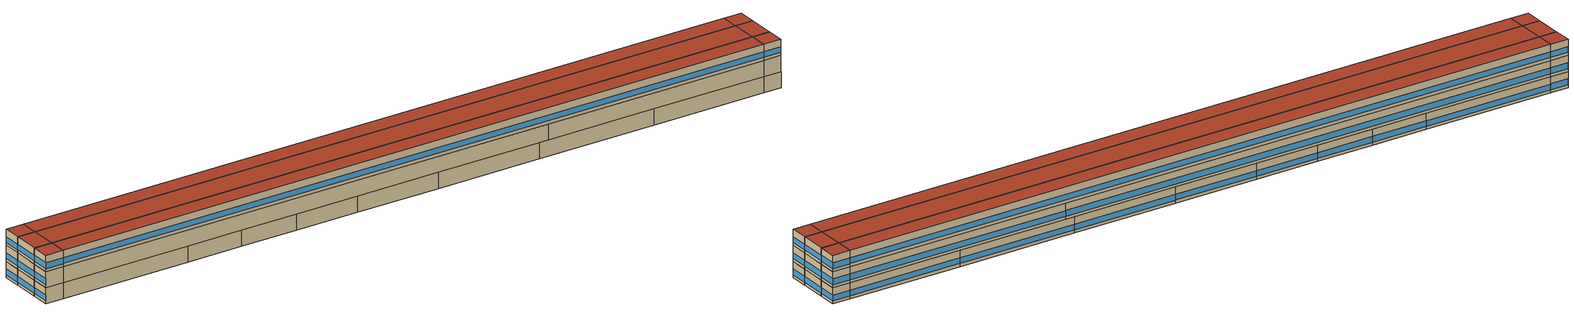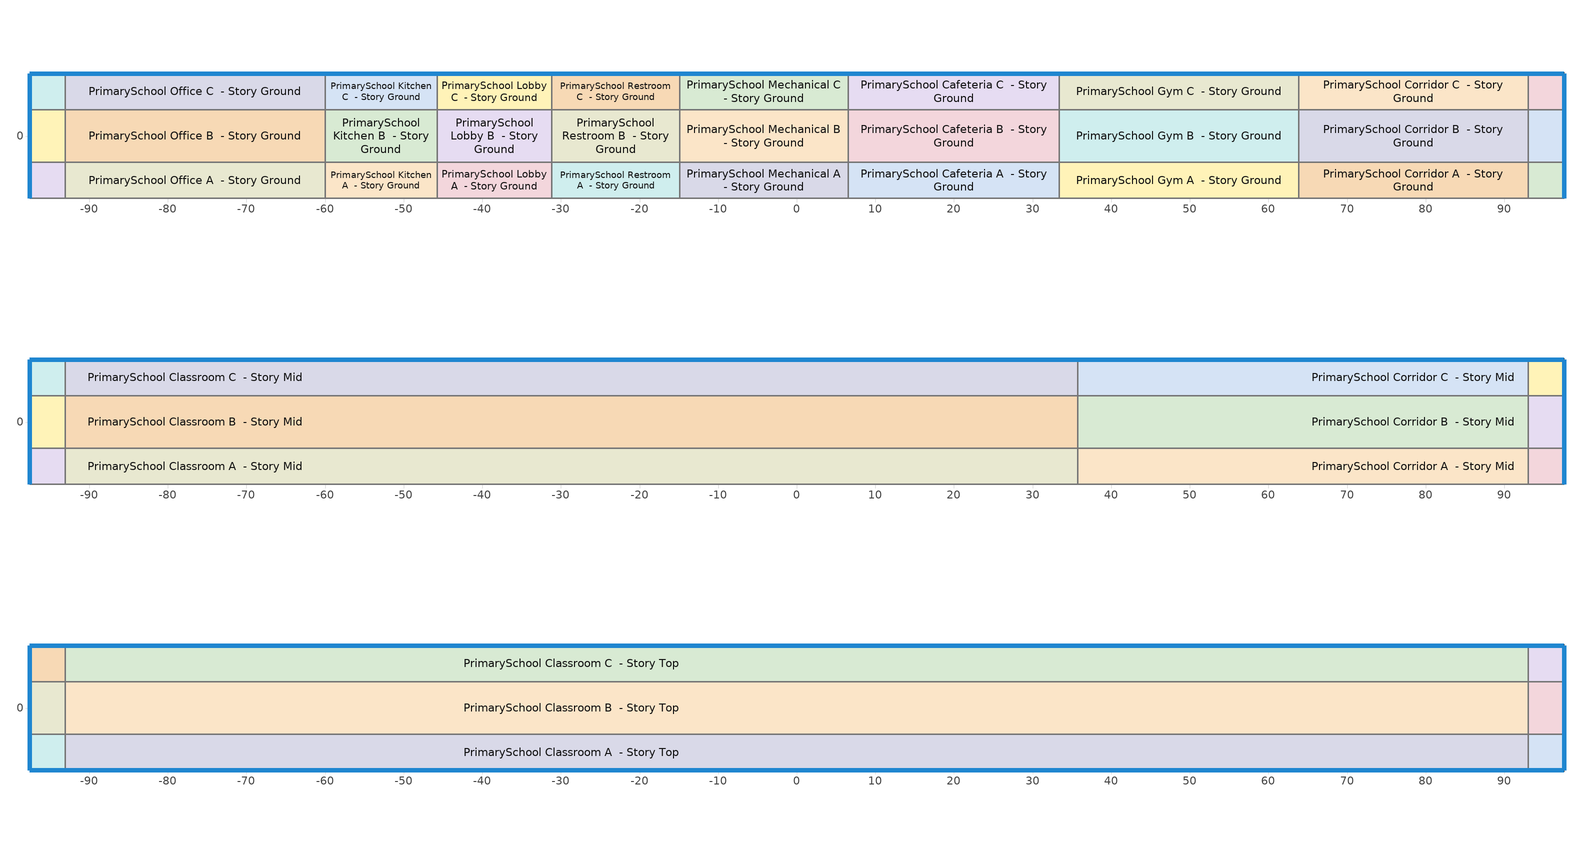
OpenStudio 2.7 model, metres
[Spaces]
PrimarySchool Office A end_a - Story Ground
 floor ground: -97.58,-7.93 -97.58,-3.36 -93.01,-3.36 -93.01,-7.93 z0
 wall outside: -97.58,-3.36 -97.58,-7.93 z0:3.96
 wall to PrimarySchool Office B end_a - Story Ground: -93.01,-3.36 -97.58,-3.36 z0:3.96
 wall to PrimarySchool Office A  - Story Ground: -93.01,-7.93 -93.01,-3.36 z0:3.96
 wall adiabatic: -97.58,-7.93 -93.01,-7.93 z0:3.96
 window: -97.58,-3.39 -97.58,-7.91 z0.76:2.16
PrimarySchool Office B end_a - Story Ground
 floor ground: -97.58,-3.36 -97.58,3.36 -93.01,3.36 -93.01,-3.36 z0
 wall outside: -97.58,3.36 -97.58,-3.36 z0:3.96
 wall to PrimarySchool Office C end_a - Story Ground: -93.01,3.36 -97.58,3.36 z0:3.96
 wall to PrimarySchool Office B  - Story Ground: -93.01,-3.36 -93.01,3.36 z0:3.96
 window: -97.58,3.34 -97.58,-3.34 z0.76:2.16
PrimarySchool Office C end_a - Story Ground
 floor ground: -97.58,3.36 -97.58,7.93 -93.01,7.93 -93.01,3.36 z0
 wall outside: -93.01,7.93 -97.58,7.93 -97.58,3.36 z0:3.96
 wall to PrimarySchool Office C  - Story Ground: -93.01,3.36 -93.01,7.93 z0:3.96
 window: -93.04,7.93 -97.56,7.93 / -97.58,7.91 -97.58,3.39 z0.76:2.16
PrimarySchool Office A  - Story Ground
 floor ground: -93.01,-7.93 -93.01,-3.36 -59.99,-3.36 -59.99,-7.93 z0
 wall to PrimarySchool Office B  - Story Ground: -59.99,-3.36 -93.01,-3.36 z0:3.96
 wall to PrimarySchool Kitchen A  - Story Ground: -59.99,-7.93 -59.99,-3.36 z0:3.96
 wall adiabatic: -93.01,-7.93 -59.99,-7.93 z0:3.96
PrimarySchool Office B  - Story Ground
 floor ground: -93.01,-3.36 -93.01,3.36 -59.99,3.36 -59.99,-3.36 z0
 wall to PrimarySchool Office C  - Story Ground: -59.99,3.36 -93.01,3.36 z0:3.96
 wall to PrimarySchool Kitchen B  - Story Ground: -59.99,-3.36 -59.99,3.36 z0:3.96
PrimarySchool Office C  - Story Ground
 floor ground: -93.01,3.36 -93.01,7.93 -59.99,7.93 -59.99,3.36 z0
 wall outside: -59.99,7.93 -93.01,7.93 z0:3.96
 wall to PrimarySchool Kitchen C  - Story Ground: -59.99,3.36 -59.99,7.93 z0:3.96
 window: -60.02,7.93 -92.99,7.93 z0.76:2.15
PrimarySchool Kitchen A  - Story Ground
 floor ground: -59.99,-7.93 -59.99,-3.36 -45.71,-3.36 -45.71,-7.93 z0
 wall to PrimarySchool Kitchen B  - Story Ground: -45.71,-3.36 -59.99,-3.36 z0:3.96
 wall to PrimarySchool Lobby A  - Story Ground: -45.71,-7.93 -45.71,-3.36 z0:3.96
 wall adiabatic: -59.99,-7.93 -45.71,-7.93 z0:3.96
PrimarySchool Kitchen B  - Story Ground
 floor ground: -59.99,-3.36 -59.99,3.36 -45.71,3.36 -45.71,-3.36 z0
 wall to PrimarySchool Kitchen C  - Story Ground: -45.71,3.36 -59.99,3.36 z0:3.96
 wall to PrimarySchool Lobby B  - Story Ground: -45.71,-3.36 -45.71,3.36 z0:3.96
PrimarySchool Kitchen C  - Story Ground
 floor ground: -59.99,3.36 -59.99,7.93 -45.71,7.93 -45.71,3.36 z0
 wall outside: -45.71,7.93 -59.99,7.93 z0:3.96
 wall to PrimarySchool Lobby C  - Story Ground: -45.71,3.36 -45.71,7.93 z0:3.96
 window: -45.73,7.93 -59.97,7.93 z0.76:2.15
PrimarySchool Lobby A  - Story Ground
 floor ground: -45.71,-7.93 -45.71,-3.36 -31.13,-3.36 -31.13,-7.93 z0
 wall to PrimarySchool Lobby B  - Story Ground: -31.13,-3.36 -45.71,-3.36 z0:3.96
 wall to PrimarySchool Restroom A  - Story Ground: -31.13,-7.93 -31.13,-3.36 z0:3.96
 wall adiabatic: -45.71,-7.93 -31.13,-7.93 z0:3.96
PrimarySchool Lobby B  - Story Ground
 floor ground: -45.71,-3.36 -45.71,3.36 -31.13,3.36 -31.13,-3.36 z0
 wall to PrimarySchool Lobby C  - Story Ground: -31.13,3.36 -45.71,3.36 z0:3.96
 wall to PrimarySchool Restroom B  - Story Ground: -31.13,-3.36 -31.13,3.36 z0:3.96
PrimarySchool Lobby C  - Story Ground
 floor ground: -45.71,3.36 -45.71,7.93 -31.13,7.93 -31.13,3.36 z0
 wall outside: -31.13,7.93 -45.71,7.93 z0:3.96
 wall to PrimarySchool Restroom C  - Story Ground: -31.13,3.36 -31.13,7.93 z0:3.96
 window: -31.15,7.93 -45.68,7.93 z0.76:2.15
PrimarySchool Restroom A  - Story Ground
 floor ground: -31.13,-7.93 -31.13,-3.36 -14.91,-3.36 -14.91,-7.93 z0
 wall to PrimarySchool Restroom B  - Story Ground: -14.91,-3.36 -31.13,-3.36 z0:3.96
 wall to PrimarySchool Mechanical A  - Story Ground: -14.91,-7.93 -14.91,-3.36 z0:3.96
 wall adiabatic: -31.13,-7.93 -14.91,-7.93 z0:3.96
PrimarySchool Restroom B  - Story Ground
 floor ground: -31.13,-3.36 -31.13,3.36 -14.91,3.36 -14.91,-3.36 z0
 wall to PrimarySchool Restroom C  - Story Ground: -14.91,3.36 -31.13,3.36 z0:3.96
 wall to PrimarySchool Mechanical B  - Story Ground: -14.91,-3.36 -14.91,3.36 z0:3.96
PrimarySchool Restroom C  - Story Ground
 floor ground: -31.13,3.36 -31.13,7.93 -14.91,7.93 -14.91,3.36 z0
 wall outside: -14.91,7.93 -31.13,7.93 z0:3.96
 wall to PrimarySchool Mechanical C  - Story Ground: -14.91,3.36 -14.91,7.93 z0:3.96
 window: -14.94,7.93 -31.1,7.93 z0.76:2.15
PrimarySchool Mechanical A  - Story Ground
 floor ground: -14.91,-7.93 -14.91,-3.36 6.58,-3.36 6.58,-7.93 z0
 wall to PrimarySchool Mechanical B  - Story Ground: 6.58,-3.36 -14.91,-3.36 z0:3.96
 wall to PrimarySchool Cafeteria A  - Story Ground: 6.58,-7.93 6.58,-3.36 z0:3.96
 wall adiabatic: -14.91,-7.93 6.58,-7.93 z0:3.96
PrimarySchool Mechanical B  - Story Ground
 floor ground: -14.91,-3.36 -14.91,3.36 6.58,3.36 6.58,-3.36 z0
 wall to PrimarySchool Mechanical C  - Story Ground: 6.58,3.36 -14.91,3.36 z0:3.96
 wall to PrimarySchool Cafeteria B  - Story Ground: 6.58,-3.36 6.58,3.36 z0:3.96
PrimarySchool Mechanical C  - Story Ground
 floor ground: -14.91,3.36 -14.91,7.93 6.58,7.93 6.58,3.36 z0
 wall outside: 6.58,7.93 -14.91,7.93 z0:3.96
 wall to PrimarySchool Cafeteria C  - Story Ground: 6.58,3.36 6.58,7.93 z0:3.96
 window: 6.55,7.93 -14.89,7.93 z0.76:2.15
PrimarySchool Cafeteria A  - Story Ground
 floor ground: 6.58,-7.93 6.58,-3.36 33.39,-3.36 33.39,-7.93 z0
 wall to PrimarySchool Cafeteria B  - Story Ground: 33.39,-3.36 6.58,-3.36 z0:3.96
 wall to PrimarySchool Gym A  - Story Ground: 33.39,-7.93 33.39,-3.36 z0:3.96
 wall adiabatic: 6.58,-7.93 33.39,-7.93 z0:3.96
PrimarySchool Cafeteria B  - Story Ground
 floor ground: 6.58,-3.36 6.58,3.36 33.39,3.36 33.39,-3.36 z0
 wall to PrimarySchool Cafeteria C  - Story Ground: 33.39,3.36 6.58,3.36 z0:3.96
 wall to PrimarySchool Gym B  - Story Ground: 33.39,-3.36 33.39,3.36 z0:3.96
PrimarySchool Cafeteria C  - Story Ground
 floor ground: 6.58,3.36 6.58,7.93 33.39,7.93 33.39,3.36 z0
 wall outside: 33.39,7.93 6.58,7.93 z0:3.96
 wall to PrimarySchool Gym C  - Story Ground: 33.39,3.36 33.39,7.93 z0:3.96
 window: 33.37,7.93 6.6,7.93 z0.76:2.15
PrimarySchool Gym A  - Story Ground
 floor ground: 33.39,-7.93 33.39,-3.36 63.84,-3.36 63.84,-7.93 z0
 wall to PrimarySchool Gym B  - Story Ground: 63.84,-3.36 33.39,-3.36 z0:3.96
 wall to PrimarySchool Corridor A  - Story Ground: 63.84,-7.93 63.84,-3.36 z0:3.96
 wall adiabatic: 33.39,-7.93 63.84,-7.93 z0:3.96
PrimarySchool Gym B  - Story Ground
 floor ground: 33.39,-3.36 33.39,3.36 63.84,3.36 63.84,-3.36 z0
 wall to PrimarySchool Gym C  - Story Ground: 63.84,3.36 33.39,3.36 z0:3.96
 wall to PrimarySchool Corridor B  - Story Ground: 63.84,-3.36 63.84,3.36 z0:3.96
PrimarySchool Gym C  - Story Ground
 floor ground: 33.39,3.36 33.39,7.93 63.84,7.93 63.84,3.36 z0
 wall outside: 63.84,7.93 33.39,7.93 z0:3.96
 wall to PrimarySchool Corridor C  - Story Ground: 63.84,3.36 63.84,7.93 z0:3.96
 window: 63.81,7.93 33.42,7.93 z0.76:2.15
PrimarySchool Corridor A  - Story Ground
 floor ground: 63.84,-7.93 63.84,-3.36 93.01,-3.36 93.01,-7.93 z0
 wall to PrimarySchool Corridor B  - Story Ground: 93.01,-3.36 63.84,-3.36 z0:3.96
 wall to PrimarySchool Corridor A end_b - Story Ground: 93.01,-7.93 93.01,-3.36 z0:3.96
 wall adiabatic: 63.84,-7.93 93.01,-7.93 z0:3.96
PrimarySchool Corridor B  - Story Ground
 floor ground: 63.84,-3.36 63.84,3.36 93.01,3.36 93.01,-3.36 z0
 wall to PrimarySchool Corridor C  - Story Ground: 93.01,3.36 63.84,3.36 z0:3.96
 wall to PrimarySchool Corridor B end_b - Story Ground: 93.01,-3.36 93.01,3.36 z0:3.96
PrimarySchool Corridor C  - Story Ground
 floor ground: 63.84,3.36 63.84,7.93 93.01,7.93 93.01,3.36 z0
 wall outside: 93.01,7.93 63.84,7.93 z0:3.96
 wall to PrimarySchool Corridor C end_b - Story Ground: 93.01,3.36 93.01,7.93 z0:3.96
 window: 92.99,7.93 63.86,7.93 z0.76:2.15
PrimarySchool Corridor A end_b - Story Ground
 floor ground: 93.01,-7.93 93.01,-3.36 97.58,-3.36 97.58,-7.93 z0
 wall outside: 97.58,-7.93 97.58,-3.36 z0:3.96
 wall to PrimarySchool Corridor B end_b - Story Ground: 97.58,-3.36 93.01,-3.36 z0:3.96
 wall adiabatic: 93.01,-7.93 97.58,-7.93 z0:3.96
 window: 97.58,-7.91 97.58,-3.39 z0.76:2.16
PrimarySchool Corridor B end_b - Story Ground
 floor ground: 93.01,-3.36 93.01,3.36 97.58,3.36 97.58,-3.36 z0
 wall outside: 97.58,-3.36 97.58,3.36 z0:3.96
 wall to PrimarySchool Corridor C end_b - Story Ground: 97.58,3.36 93.01,3.36 z0:3.96
 window: 97.58,-3.34 97.58,3.34 z0.76:2.16
PrimarySchool Corridor C end_b - Story Ground
 floor ground: 93.01,3.36 93.01,7.93 97.58,7.93 97.58,3.36 z0
 wall outside: 97.58,3.36 97.58,7.93 93.01,7.93 z0:3.96
 window: 97.58,3.39 97.58,7.91 / 97.56,7.93 93.04,7.93 z0.76:2.16
PrimarySchool Classroom A end_a - Story Mid
 floor to PrimarySchool Office A end_a - Story Ground: -97.58,-7.93 -97.58,-3.36 -93.01,-3.36 -93.01,-7.93 z3.96
 wall outside: -97.58,-3.36 -97.58,-7.93 z3.96:7.92
 wall to PrimarySchool Classroom B end_a - Story Mid: -93.01,-3.36 -97.58,-3.36 z3.96:7.92
 wall to PrimarySchool Classroom A  - Story Mid: -93.01,-7.93 -93.01,-3.36 z3.96:7.92
 wall adiabatic: -97.58,-7.93 -93.01,-7.93 z3.96:7.92
 window: -97.58,-3.39 -97.58,-7.91 z4.72:6.13
PrimarySchool Classroom B end_a - Story Mid
 floor to PrimarySchool Office B end_a - Story Ground: -97.58,-3.36 -97.58,3.36 -93.01,3.36 -93.01,-3.36 z3.96
 wall outside: -97.58,3.36 -97.58,-3.36 z3.96:7.92
 wall to PrimarySchool Classroom C end_a - Story Mid: -93.01,3.36 -97.58,3.36 z3.96:7.92
 wall to PrimarySchool Classroom B  - Story Mid: -93.01,-3.36 -93.01,3.36 z3.96:7.92
 window: -97.58,3.34 -97.58,-3.34 z4.72:6.12
PrimarySchool Classroom C end_a - Story Mid
 floor to PrimarySchool Office C end_a - Story Ground: -97.58,3.36 -97.58,7.93 -93.01,7.93 -93.01,3.36 z3.96
 wall outside: -93.01,7.93 -97.58,7.93 -97.58,3.36 z3.96:7.92
 wall to PrimarySchool Classroom C  - Story Mid: -93.01,3.36 -93.01,7.93 z3.96:7.92
 window: -97.58,7.91 -97.58,3.39 / -93.04,7.93 -97.56,7.93 z4.72:6.13
PrimarySchool Classroom A  - Story Mid
 floor to PrimarySchool Cafeteria A  - Story Ground: 33.39,-3.36 33.39,-7.93 6.58,-7.93 6.58,-3.36 z3.96
 floor to PrimarySchool Gym A  - Story Ground: 35.72,-3.36 35.72,-7.93 33.39,-7.93 33.39,-3.36 z3.96
 floor to PrimarySchool Kitchen A  - Story Ground: -45.71,-3.36 -45.71,-7.93 -59.99,-7.93 -59.99,-3.36 z3.96
 floor to PrimarySchool Office A  - Story Ground: -59.99,-3.36 -59.99,-7.93 -93.01,-7.93 -93.01,-3.36 z3.96
 floor to PrimarySchool Lobby A  - Story Ground: -31.13,-3.36 -31.13,-7.93 -45.71,-7.93 -45.71,-3.36 z3.96
 floor to PrimarySchool Mechanical A  - Story Ground: 6.58,-3.36 6.58,-7.93 -14.91,-7.93 -14.91,-3.36 z3.96
 floor to PrimarySchool Restroom A  - Story Ground: -14.91,-3.36 -14.91,-7.93 -31.13,-7.93 -31.13,-3.36 z3.96
 wall to PrimarySchool Classroom B  - Story Mid: 35.72,-3.36 -93.01,-3.36 z3.96:7.92
 wall to PrimarySchool Corridor A  - Story Mid: 35.72,-7.93 35.72,-3.36 z3.96:7.92
 wall adiabatic: -93.01,-7.93 35.72,-7.93 z3.96:7.92
PrimarySchool Classroom B  - Story Mid
 floor to PrimarySchool Cafeteria B  - Story Ground: 33.39,3.36 33.39,-3.36 6.58,-3.36 6.58,3.36 z3.96
 floor to PrimarySchool Gym B  - Story Ground: 35.72,3.36 35.72,-3.36 33.39,-3.36 33.39,3.36 z3.96
 floor to PrimarySchool Kitchen B  - Story Ground: -45.71,3.36 -45.71,-3.36 -59.99,-3.36 -59.99,3.36 z3.96
 floor to PrimarySchool Lobby B  - Story Ground: -31.13,3.36 -31.13,-3.36 -45.71,-3.36 -45.71,3.36 z3.96
 floor to PrimarySchool Mechanical B  - Story Ground: 6.58,3.36 6.58,-3.36 -14.91,-3.36 -14.91,3.36 z3.96
 floor to PrimarySchool Office B  - Story Ground: -59.99,3.36 -59.99,-3.36 -93.01,-3.36 -93.01,3.36 z3.96
 floor to PrimarySchool Restroom B  - Story Ground: -14.91,3.36 -14.91,-3.36 -31.13,-3.36 -31.13,3.36 z3.96
 wall to PrimarySchool Classroom C  - Story Mid: 35.72,3.36 -93.01,3.36 z3.96:7.92
 wall to PrimarySchool Corridor B  - Story Mid: 35.72,-3.36 35.72,3.36 z3.96:7.92
PrimarySchool Classroom C  - Story Mid
 floor to PrimarySchool Cafeteria C  - Story Ground: 33.39,7.93 33.39,3.36 6.58,3.36 6.58,7.93 z3.96
 floor to PrimarySchool Gym C  - Story Ground: 35.72,7.93 35.72,3.36 33.39,3.36 33.39,7.93 z3.96
 floor to PrimarySchool Kitchen C  - Story Ground: -45.71,7.93 -45.71,3.36 -59.99,3.36 -59.99,7.93 z3.96
 floor to PrimarySchool Office C  - Story Ground: -59.99,7.93 -59.99,3.36 -93.01,3.36 -93.01,7.93 z3.96
 floor to PrimarySchool Lobby C  - Story Ground: -31.13,7.93 -31.13,3.36 -45.71,3.36 -45.71,7.93 z3.96
 floor to PrimarySchool Mechanical C  - Story Ground: 6.58,7.93 6.58,3.36 -14.91,3.36 -14.91,7.93 z3.96
 floor to PrimarySchool Restroom C  - Story Ground: -14.91,7.93 -14.91,3.36 -31.13,3.36 -31.13,7.93 z3.96
 wall outside: 35.72,7.93 -93.01,7.93 z3.96:7.92
 wall to PrimarySchool Corridor C  - Story Mid: 35.72,3.36 35.72,7.93 z3.96:7.92
 window: 35.69,7.93 -92.99,7.93 z4.72:6.11
PrimarySchool Corridor A  - Story Mid
 floor to PrimarySchool Corridor A  - Story Ground: 93.01,-3.36 93.01,-7.93 63.84,-7.93 63.84,-3.36 z3.96
 floor to PrimarySchool Gym A  - Story Ground: 63.84,-3.36 63.84,-7.93 35.72,-7.93 35.72,-3.36 z3.96
 wall to PrimarySchool Corridor B  - Story Mid: 93.01,-3.36 35.72,-3.36 z3.96:7.92
 wall to PrimarySchool Corridor A end_b - Story Mid: 93.01,-7.93 93.01,-3.36 z3.96:7.92
 wall adiabatic: 35.72,-7.93 93.01,-7.93 z3.96:7.92
PrimarySchool Corridor B  - Story Mid
 floor to PrimarySchool Corridor B  - Story Ground: 93.01,3.36 93.01,-3.36 63.84,-3.36 63.84,3.36 z3.96
 floor to PrimarySchool Gym B  - Story Ground: 63.84,3.36 63.84,-3.36 35.72,-3.36 35.72,3.36 z3.96
 wall to PrimarySchool Corridor C  - Story Mid: 93.01,3.36 35.72,3.36 z3.96:7.92
 wall to PrimarySchool Corridor B end_b - Story Mid: 93.01,-3.36 93.01,3.36 z3.96:7.92
PrimarySchool Corridor C  - Story Mid
 floor to PrimarySchool Corridor C  - Story Ground: 93.01,7.93 93.01,3.36 63.84,3.36 63.84,7.93 z3.96
 floor to PrimarySchool Gym C  - Story Ground: 63.84,7.93 63.84,3.36 35.72,3.36 35.72,7.93 z3.96
 wall outside: 93.01,7.93 35.72,7.93 z3.96:7.92
 wall to PrimarySchool Corridor C end_b - Story Mid: 93.01,3.36 93.01,7.93 z3.96:7.92
 window: 92.99,7.93 35.74,7.93 z4.72:6.11
PrimarySchool Corridor A end_b - Story Mid
 floor to PrimarySchool Corridor A end_b - Story Ground: 93.01,-7.93 93.01,-3.36 97.58,-3.36 97.58,-7.93 z3.96
 wall outside: 97.58,-7.93 97.58,-3.36 z3.96:7.92
 wall to PrimarySchool Corridor B end_b - Story Mid: 97.58,-3.36 93.01,-3.36 z3.96:7.92
 wall adiabatic: 93.01,-7.93 97.58,-7.93 z3.96:7.92
 window: 97.58,-7.91 97.58,-3.39 z4.72:6.13
PrimarySchool Corridor B end_b - Story Mid
 floor to PrimarySchool Corridor B end_b - Story Ground: 93.01,-3.36 93.01,3.36 97.58,3.36 97.58,-3.36 z3.96
 wall outside: 97.58,-3.36 97.58,3.36 z3.96:7.92
 wall to PrimarySchool Corridor C end_b - Story Mid: 97.58,3.36 93.01,3.36 z3.96:7.92
 window: 97.58,-3.34 97.58,3.34 z4.72:6.12
PrimarySchool Corridor C end_b - Story Mid
 floor to PrimarySchool Corridor C end_b - Story Ground: 93.01,3.36 93.01,7.93 97.58,7.93 97.58,3.36 z3.96
 wall outside: 97.58,3.36 97.58,7.93 93.01,7.93 z3.96:7.92
 window: 97.56,7.93 93.04,7.93 / 97.58,3.39 97.58,7.91 z4.72:6.13
PrimarySchool Classroom A end_a - Story Top
 floor to PrimarySchool Classroom A end_a - Story Mid: -97.58,-7.93 -97.58,-3.36 -93.01,-3.36 -93.01,-7.93 z7.92
 wall outside: -97.58,-3.36 -97.58,-7.93 -93.01,-7.93 z7.92:11.89
 wall to PrimarySchool Classroom B end_a - Story Top: -93.01,-3.36 -97.58,-3.36 z7.92:11.89
 wall to PrimarySchool Classroom A  - Story Top: -93.01,-7.93 -93.01,-3.36 z7.92:11.89
 window: -97.56,-7.93 -93.04,-7.93 / -97.58,-3.39 -97.58,-7.91 z8.69:10.09
 roof outside: -93.01,-7.93 -93.01,-3.36 -97.58,-3.36 -97.58,-7.93 z11.89
PrimarySchool Classroom B end_a - Story Top
 floor to PrimarySchool Classroom B end_a - Story Mid: -97.58,-3.36 -97.58,3.36 -93.01,3.36 -93.01,-3.36 z7.92
 wall outside: -97.58,3.36 -97.58,-3.36 z7.92:11.89
 wall to PrimarySchool Classroom C end_a - Story Top: -93.01,3.36 -97.58,3.36 z7.92:11.89
 wall to PrimarySchool Classroom B  - Story Top: -93.01,-3.36 -93.01,3.36 z7.92:11.89
 window: -97.58,3.34 -97.58,-3.34 z8.69:10.08
 roof outside: -93.01,-3.36 -93.01,3.36 -97.58,3.36 -97.58,-3.36 z11.89
PrimarySchool Classroom C end_a - Story Top
 floor to PrimarySchool Classroom C end_a - Story Mid: -97.58,3.36 -97.58,7.93 -93.01,7.93 -93.01,3.36 z7.92
 wall outside: -93.01,7.93 -97.58,7.93 -97.58,3.36 z7.92:11.89
 wall to PrimarySchool Classroom C  - Story Top: -93.01,3.36 -93.01,7.93 z7.92:11.89
 window: -97.58,7.91 -97.58,3.39 / -93.04,7.93 -97.56,7.93 z8.69:10.09
 roof outside: -93.01,3.36 -93.01,7.93 -97.58,7.93 -97.58,3.36 z11.89
PrimarySchool Classroom A  - Story Top
 floor to PrimarySchool Classroom A  - Story Mid: 35.72,-3.36 35.72,-7.93 -93.01,-7.93 -93.01,-3.36 z7.92
 floor to PrimarySchool Corridor A  - Story Mid: 93.01,-3.36 93.01,-7.93 35.72,-7.93 35.72,-3.36 z7.92
 wall outside: -93.01,-7.93 93.01,-7.93 z7.92:11.89
 wall to PrimarySchool Classroom B  - Story Top: 93.01,-3.36 -93.01,-3.36 z7.92:11.89
 wall to PrimarySchool Classroom A end_b - Story Top: 93.01,-7.93 93.01,-3.36 z7.92:11.89
 window: -92.99,-7.93 92.99,-7.93 z8.69:10.07
 roof outside: 93.01,-7.93 93.01,-3.36 -93.01,-3.36 -93.01,-7.93 z11.89
PrimarySchool Classroom B  - Story Top
 floor to PrimarySchool Classroom B  - Story Mid: 35.72,3.36 35.72,-3.36 -93.01,-3.36 -93.01,3.36 z7.92
 floor to PrimarySchool Corridor B  - Story Mid: 93.01,3.36 93.01,-3.36 35.72,-3.36 35.72,3.36 z7.92
 wall to PrimarySchool Classroom C  - Story Top: 93.01,3.36 -93.01,3.36 z7.92:11.89
 wall to PrimarySchool Classroom B end_b - Story Top: 93.01,-3.36 93.01,3.36 z7.92:11.89
 roof outside: 93.01,-3.36 93.01,3.36 -93.01,3.36 -93.01,-3.36 z11.89
PrimarySchool Classroom C  - Story Top
 floor to PrimarySchool Classroom C  - Story Mid: 35.72,7.93 35.72,3.36 -93.01,3.36 -93.01,7.93 z7.92
 floor to PrimarySchool Corridor C  - Story Mid: 93.01,7.93 93.01,3.36 35.72,3.36 35.72,7.93 z7.92
 wall outside: 93.01,7.93 -93.01,7.93 z7.92:11.89
 wall to PrimarySchool Classroom C end_b - Story Top: 93.01,3.36 93.01,7.93 z7.92:11.89
 window: 92.99,7.93 -92.99,7.93 z8.69:10.07
 roof outside: 93.01,3.36 93.01,7.93 -93.01,7.93 -93.01,3.36 z11.89
PrimarySchool Classroom A end_b - Story Top
 floor to PrimarySchool Corridor A end_b - Story Mid: 93.01,-7.93 93.01,-3.36 97.58,-3.36 97.58,-7.93 z7.92
 wall outside: 93.01,-7.93 97.58,-7.93 97.58,-3.36 z7.92:11.89
 wall to PrimarySchool Classroom B end_b - Story Top: 97.58,-3.36 93.01,-3.36 z7.92:11.89
 window: 97.58,-7.91 97.58,-3.39 / 93.04,-7.93 97.56,-7.93 z8.69:10.09
 roof outside: 97.58,-7.93 97.58,-3.36 93.01,-3.36 93.01,-7.93 z11.89
PrimarySchool Classroom B end_b - Story Top
 floor to PrimarySchool Corridor B end_b - Story Mid: 93.01,-3.36 93.01,3.36 97.58,3.36 97.58,-3.36 z7.92
 wall outside: 97.58,-3.36 97.58,3.36 z7.92:11.89
 wall to PrimarySchool Classroom C end_b - Story Top: 97.58,3.36 93.01,3.36 z7.92:11.89
 window: 97.58,-3.34 97.58,3.34 z8.69:10.08
 roof outside: 97.58,-3.36 97.58,3.36 93.01,3.36 93.01,-3.36 z11.89
PrimarySchool Classroom C end_b - Story Top
 floor to PrimarySchool Corridor C end_b - Story Mid: 93.01,3.36 93.01,7.93 97.58,7.93 97.58,3.36 z7.92
 wall outside: 97.58,3.36 97.58,7.93 93.01,7.93 z7.92:11.89
 window: 97.56,7.93 93.04,7.93 / 97.58,3.39 97.58,7.91 z8.69:10.09
 roof outside: 97.58,3.36 97.58,7.93 93.01,7.93 93.01,3.36 z11.89
[Building]
90.1-2004|PrimarySchool: North Axis {deg}=-90
[Site]
Site 1
[SpaceType] Standards Building Type=PrimarySchool
Name | Standards Space Type
PrimarySchool Cafeteria | Cafeteria
PrimarySchool Classroom | Classroom
PrimarySchool Corridor | Corridor
PrimarySchool Gym | Gym
PrimarySchool Kitchen | Kitchen
PrimarySchool Lobby | Lobby
PrimarySchool Mechanical | Mechanical
PrimarySchool Office | Office
PrimarySchool Restroom | Restroom
[BuildingStory] Nominal Floor to Floor Height {m}=3.9624
Name | Nominal Z Coordinate {m}
Story Ground | 0
Story Mid | 3.9624
Story Top | 7.9248
[Space]
Name | Space Type | Building Story | Thermal Zone
PrimarySchool Office A end_a - Story Ground | PrimarySchool Office | Story Ground | Zone PrimarySchool Office A end_a - Story Ground
PrimarySchool Office B end_a - Story Ground | PrimarySchool Office | Story Ground | Zone PrimarySchool Office B end_a - Story Ground
PrimarySchool Office C end_a - Story Ground | PrimarySchool Office | Story Ground | Zone PrimarySchool Office C end_a - Story Ground
PrimarySchool Office A  - Story Ground | PrimarySchool Office | Story Ground | Zone PrimarySchool Office A  - Story Ground
PrimarySchool Office B  - Story Ground | PrimarySchool Office | Story Ground | Zone PrimarySchool Office B  - Story Ground
PrimarySchool Office C  - Story Ground | PrimarySchool Office | Story Ground | Zone PrimarySchool Office C  - Story Ground
PrimarySchool Kitchen A  - Story Ground | PrimarySchool Kitchen | Story Ground | Zone PrimarySchool Kitchen A  - Story Ground
PrimarySchool Kitchen B  - Story Ground | PrimarySchool Kitchen | Story Ground | Zone PrimarySchool Kitchen B  - Story Ground
PrimarySchool Kitchen C  - Story Ground | PrimarySchool Kitchen | Story Ground | Zone PrimarySchool Kitchen C  - Story Ground
PrimarySchool Lobby A  - Story Ground | PrimarySchool Lobby | Story Ground | Zone PrimarySchool Lobby A  - Story Ground
PrimarySchool Lobby B  - Story Ground | PrimarySchool Lobby | Story Ground | Zone PrimarySchool Lobby B  - Story Ground
PrimarySchool Lobby C  - Story Ground | PrimarySchool Lobby | Story Ground | Zone PrimarySchool Lobby C  - Story Ground
PrimarySchool Restroom A  - Story Ground | PrimarySchool Restroom | Story Ground | Zone PrimarySchool Restroom A  - Story Ground
PrimarySchool Restroom B  - Story Ground | PrimarySchool Restroom | Story Ground | Zone PrimarySchool Restroom B  - Story Ground
PrimarySchool Restroom C  - Story Ground | PrimarySchool Restroom | Story Ground | Zone PrimarySchool Restroom C  - Story Ground
PrimarySchool Mechanical A  - Story Ground | PrimarySchool Mechanical | Story Ground | Zone PrimarySchool Mechanical A  - Story Ground
PrimarySchool Mechanical B  - Story Ground | PrimarySchool Mechanical | Story Ground | Zone PrimarySchool Mechanical B  - Story Ground
PrimarySchool Mechanical C  - Story Ground | PrimarySchool Mechanical | Story Ground | Zone PrimarySchool Mechanical C  - Story Ground
PrimarySchool Cafeteria A  - Story Ground | PrimarySchool Cafeteria | Story Ground | Zone PrimarySchool Cafeteria A  - Story Ground
PrimarySchool Cafeteria B  - Story Ground | PrimarySchool Cafeteria | Story Ground | Zone PrimarySchool Cafeteria B  - Story Ground
PrimarySchool Cafeteria C  - Story Ground | PrimarySchool Cafeteria | Story Ground | Zone PrimarySchool Cafeteria C  - Story Ground
PrimarySchool Gym A  - Story Ground | PrimarySchool Gym | Story Ground | Zone PrimarySchool Gym A  - Story Ground
PrimarySchool Gym B  - Story Ground | PrimarySchool Gym | Story Ground | Zone PrimarySchool Gym B  - Story Ground
PrimarySchool Gym C  - Story Ground | PrimarySchool Gym | Story Ground | Zone PrimarySchool Gym C  - Story Ground
PrimarySchool Corridor A  - Story Ground | PrimarySchool Corridor | Story Ground | Zone PrimarySchool Corridor A  - Story Ground
PrimarySchool Corridor B  - Story Ground | PrimarySchool Corridor | Story Ground | Zone PrimarySchool Corridor B  - Story Ground
PrimarySchool Corridor C  - Story Ground | PrimarySchool Corridor | Story Ground | Zone PrimarySchool Corridor C  - Story Ground
PrimarySchool Corridor A end_b - Story Ground | PrimarySchool Corridor | Story Ground | Zone PrimarySchool Corridor A end_b - Story Ground
PrimarySchool Corridor B end_b - Story Ground | PrimarySchool Corridor | Story Ground | Zone PrimarySchool Corridor B end_b - Story Ground
PrimarySchool Corridor C end_b - Story Ground | PrimarySchool Corridor | Story Ground | Zone PrimarySchool Corridor C end_b - Story Ground
PrimarySchool Classroom A end_a - Story Mid | PrimarySchool Classroom | Story Mid | Zone PrimarySchool Classroom A end_a - Story Mid
PrimarySchool Classroom B end_a - Story Mid | PrimarySchool Classroom | Story Mid | Zone PrimarySchool Classroom B end_a - Story Mid
PrimarySchool Classroom C end_a - Story Mid | PrimarySchool Classroom | Story Mid | Zone PrimarySchool Classroom C end_a - Story Mid
PrimarySchool Classroom A  - Story Mid | PrimarySchool Classroom | Story Mid | Zone PrimarySchool Classroom A  - Story Mid
PrimarySchool Classroom B  - Story Mid | PrimarySchool Classroom | Story Mid | Zone PrimarySchool Classroom B  - Story Mid
PrimarySchool Classroom C  - Story Mid | PrimarySchool Classroom | Story Mid | Zone PrimarySchool Classroom C  - Story Mid
PrimarySchool Corridor A  - Story Mid | PrimarySchool Corridor | Story Mid | Zone PrimarySchool Corridor A  - Story Mid
PrimarySchool Corridor B  - Story Mid | PrimarySchool Corridor | Story Mid | Zone PrimarySchool Corridor B  - Story Mid
PrimarySchool Corridor C  - Story Mid | PrimarySchool Corridor | Story Mid | Zone PrimarySchool Corridor C  - Story Mid
PrimarySchool Corridor A end_b - Story Mid | PrimarySchool Corridor | Story Mid | Zone PrimarySchool Corridor A end_b - Story Mid
PrimarySchool Corridor B end_b - Story Mid | PrimarySchool Corridor | Story Mid | Zone PrimarySchool Corridor B end_b - Story Mid
PrimarySchool Corridor C end_b - Story Mid | PrimarySchool Corridor | Story Mid | Zone PrimarySchool Corridor C end_b - Story Mid
PrimarySchool Classroom A end_a - Story Top | PrimarySchool Classroom | Story Top | Zone PrimarySchool Classroom A end_a - Story Top
PrimarySchool Classroom B end_a - Story Top | PrimarySchool Classroom | Story Top | Zone PrimarySchool Classroom B end_a - Story Top
PrimarySchool Classroom C end_a - Story Top | PrimarySchool Classroom | Story Top | Zone PrimarySchool Classroom C end_a - Story Top
PrimarySchool Classroom A  - Story Top | PrimarySchool Classroom | Story Top | Zone PrimarySchool Classroom A  - Story Top
PrimarySchool Classroom B  - Story Top | PrimarySchool Classroom | Story Top | Zone PrimarySchool Classroom B  - Story Top
PrimarySchool Classroom C  - Story Top | PrimarySchool Classroom | Story Top | Zone PrimarySchool Classroom C  - Story Top
PrimarySchool Classroom A end_b - Story Top | PrimarySchool Classroom | Story Top | Zone PrimarySchool Classroom A end_b - Story Top
PrimarySchool Classroom B end_b - Story Top | PrimarySchool Classroom | Story Top | Zone PrimarySchool Classroom B end_b - Story Top
PrimarySchool Classroom C end_b - Story Top | PrimarySchool Classroom | Story Top | Zone PrimarySchool Classroom C end_b - Story Top
[ThermalZone] Multiplier=1; Use Ideal Air Loads=No
Zone PrimarySchool Office A end_a - Story Ground; Zone PrimarySchool Office B end_a - Story Ground; Zone PrimarySchool Office C end_a - Story Ground; Zone PrimarySchool Office A  - Story Ground; Zone PrimarySchool Office B  - Story Ground; Zone PrimarySchool Office C  - Story Ground; Zone PrimarySchool Kitchen A  - Story Ground; Zone PrimarySchool Kitchen B  - Story Ground; Zone PrimarySchool Kitchen C  - Story Ground; Zone PrimarySchool Lobby A  - Story Ground; Zone PrimarySchool Lobby B  - Story Ground; Zone PrimarySchool Lobby C  - Story Ground; Zone PrimarySchool Restroom A  - Story Ground; Zone PrimarySchool Restroom B  - Story Ground; Zone PrimarySchool Restroom C  - Story Ground; Zone PrimarySchool Mechanical A  - Story Ground; Zone PrimarySchool Mechanical B  - Story Ground; Zone PrimarySchool Mechanical C  - Story Ground; Zone PrimarySchool Cafeteria A  - Story Ground; Zone PrimarySchool Cafeteria B  - Story Ground; Zone PrimarySchool Cafeteria C  - Story Ground; Zone PrimarySchool Gym A  - Story Ground; Zone PrimarySchool Gym B  - Story Ground; Zone PrimarySchool Gym C  - Story Ground; Zone PrimarySchool Corridor A  - Story Ground; Zone PrimarySchool Corridor B  - Story Ground; Zone PrimarySchool Corridor C  - Story Ground; Zone PrimarySchool Corridor A end_b - Story Ground; Zone PrimarySchool Corridor B end_b - Story Ground; Zone PrimarySchool Corridor C end_b - Story Ground; Zone PrimarySchool Classroom A end_a - Story Mid; Zone PrimarySchool Classroom B end_a - Story Mid; Zone PrimarySchool Classroom C end_a - Story Mid; Zone PrimarySchool Classroom A  - Story Mid; Zone PrimarySchool Classroom B  - Story Mid; Zone PrimarySchool Classroom C  - Story Mid; Zone PrimarySchool Corridor A  - Story Mid; Zone PrimarySchool Corridor B  - Story Mid; Zone PrimarySchool Corridor C  - Story Mid; Zone PrimarySchool Corridor A end_b - Story Mid; Zone PrimarySchool Corridor B end_b - Story Mid; Zone PrimarySchool Corridor C end_b - Story Mid; Zone PrimarySchool Classroom A end_a - Story Top; Zone PrimarySchool Classroom B end_a - Story Top; Zone PrimarySchool Classroom C end_a - Story Top; Zone PrimarySchool Classroom A  - Story Top; Zone PrimarySchool Classroom B  - Story Top; Zone PrimarySchool Classroom C  - Story Top; Zone PrimarySchool Classroom A end_b - Story Top; Zone PrimarySchool Classroom B end_b - Story Top; Zone PrimarySchool Classroom C end_b - Story Top
[Sizing:Zone] Zone Cooling Design Supply Air Temperature Input Method=SupplyAirTemperature; Zone Cooling Design Supply Air Temperature {C}=14; Zone Cooling Design Supply Air Temperature Difference {deltaC}=11.11; Zone Heating Design Supply Air Temperature Input Method=SupplyAirTemperature; Zone Heating Design Supply Air Temperature {C}=40; Zone Heating Design Supply Air Temperature Difference {deltaC}=11.11; Zone Cooling Design Supply Air Humidity Ratio {kg-H2O/kg-air}=0.0085; Zone Heating Design Supply Air Humidity Ratio {kg-H2O/kg-air}=0.008; Cooling Design Air Flow Method=DesignDay; Heating Design Air Flow Method=DesignDay; Account for Dedicated Outdoor Air System=No; Dedicated Outdoor Air System Control Strategy=NeutralSupplyAir; Dedicated Outdoor Air Low Setpoint Temperature for Design {C}=autosize; Dedicated Outdoor Air High Setpoint Temperature for Design {C}=autosize
Zone PrimarySchool Office A end_a - Story Ground; Zone PrimarySchool Office B end_a - Story Ground; Zone PrimarySchool Office C end_a - Story Ground; Zone PrimarySchool Office A  - Story Ground; Zone PrimarySchool Office B  - Story Ground; Zone PrimarySchool Office C  - Story Ground; Zone PrimarySchool Kitchen A  - Story Ground; Zone PrimarySchool Kitchen B  - Story Ground; Zone PrimarySchool Kitchen C  - Story Ground; Zone PrimarySchool Lobby A  - Story Ground; Zone PrimarySchool Lobby B  - Story Ground; Zone PrimarySchool Lobby C  - Story Ground; Zone PrimarySchool Restroom A  - Story Ground; Zone PrimarySchool Restroom B  - Story Ground; Zone PrimarySchool Restroom C  - Story Ground; Zone PrimarySchool Mechanical A  - Story Ground; Zone PrimarySchool Mechanical B  - Story Ground; Zone PrimarySchool Mechanical C  - Story Ground; Zone PrimarySchool Cafeteria A  - Story Ground; Zone PrimarySchool Cafeteria B  - Story Ground; Zone PrimarySchool Cafeteria C  - Story Ground; Zone PrimarySchool Gym A  - Story Ground; Zone PrimarySchool Gym B  - Story Ground; Zone PrimarySchool Gym C  - Story Ground; Zone PrimarySchool Corridor A  - Story Ground; Zone PrimarySchool Corridor B  - Story Ground; Zone PrimarySchool Corridor C  - Story Ground; Zone PrimarySchool Corridor A end_b - Story Ground; Zone PrimarySchool Corridor B end_b - Story Ground; Zone PrimarySchool Corridor C end_b - Story Ground; Zone PrimarySchool Classroom A end_a - Story Mid; Zone PrimarySchool Classroom B end_a - Story Mid; Zone PrimarySchool Classroom C end_a - Story Mid; Zone PrimarySchool Classroom A  - Story Mid; Zone PrimarySchool Classroom B  - Story Mid; Zone PrimarySchool Classroom C  - Story Mid; Zone PrimarySchool Corridor A  - Story Mid; Zone PrimarySchool Corridor B  - Story Mid; Zone PrimarySchool Corridor C  - Story Mid; Zone PrimarySchool Corridor A end_b - Story Mid; Zone PrimarySchool Corridor B end_b - Story Mid; Zone PrimarySchool Corridor C end_b - Story Mid; Zone PrimarySchool Classroom A end_a - Story Top; Zone PrimarySchool Classroom B end_a - Story Top; Zone PrimarySchool Classroom C end_a - Story Top; Zone PrimarySchool Classroom A  - Story Top; Zone PrimarySchool Classroom B  - Story Top; Zone PrimarySchool Classroom C  - Story Top; Zone PrimarySchool Classroom A end_b - Story Top; Zone PrimarySchool Classroom B end_b - Story Top; Zone PrimarySchool Classroom C end_b - Story Top
